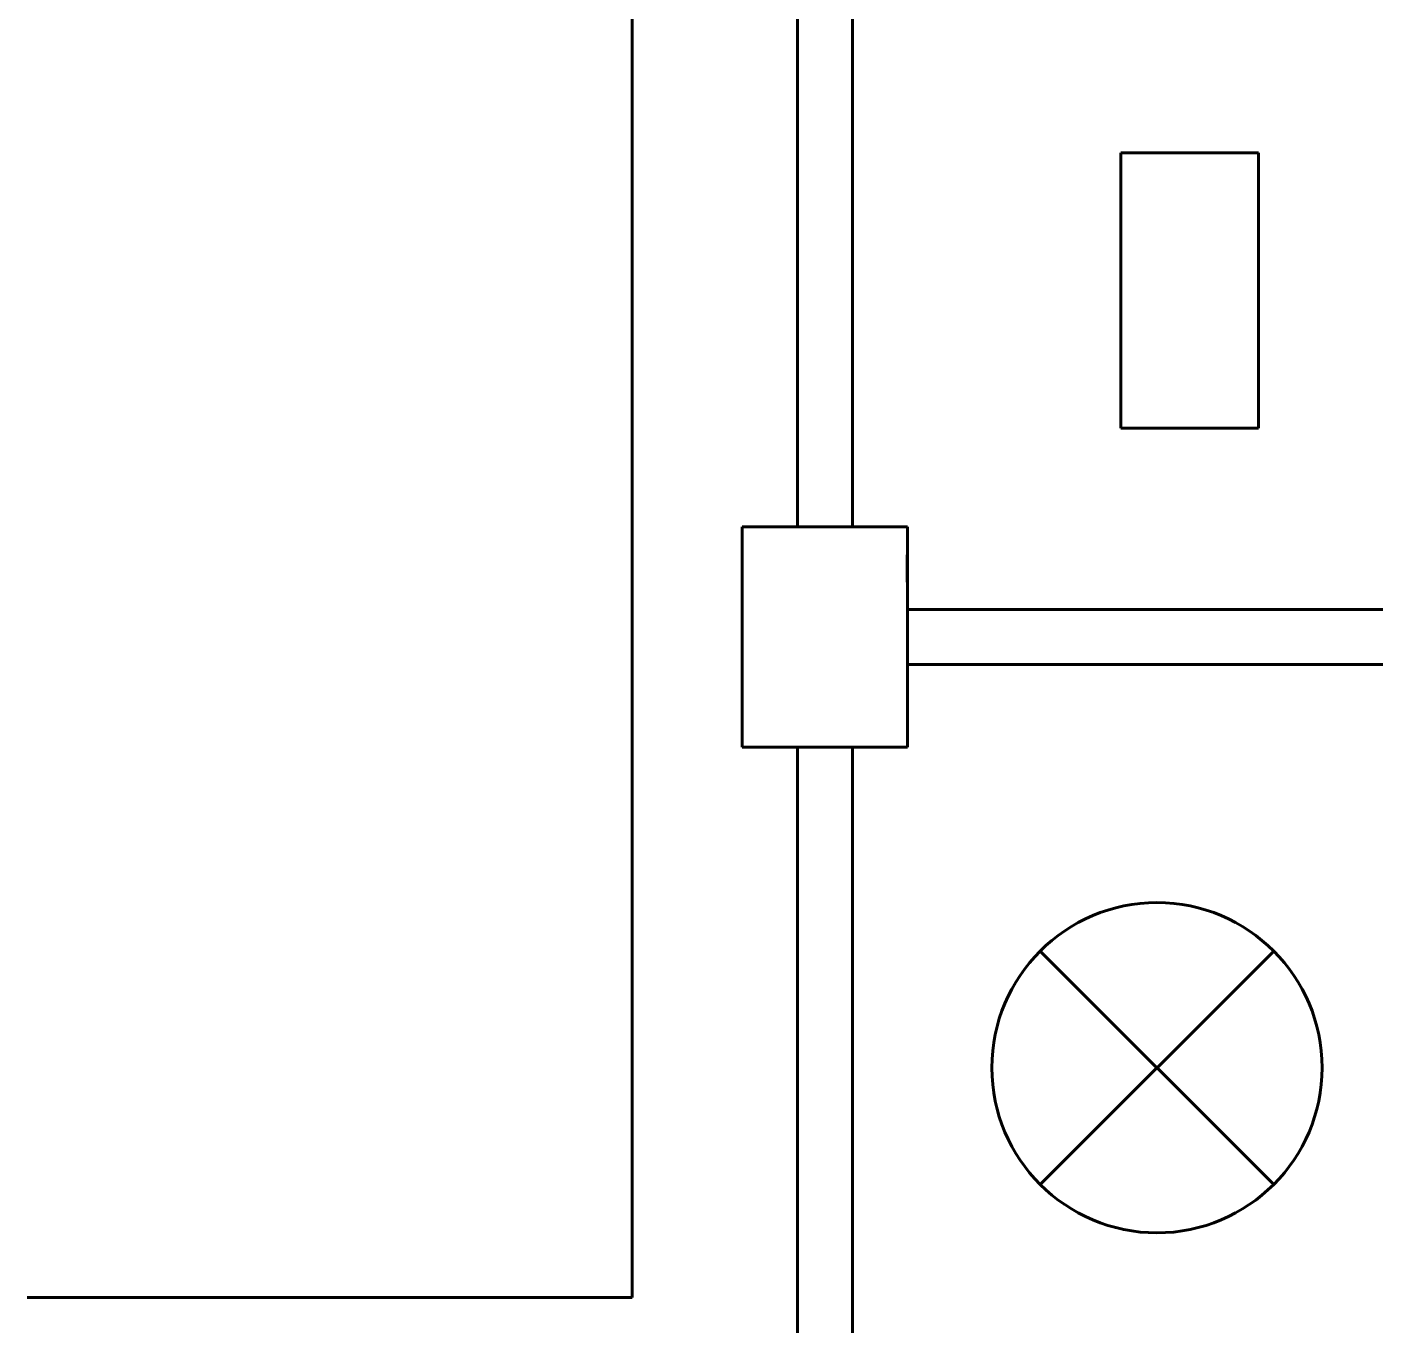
# Model space of a CAD drawing. Extents: x 0 to 297, y 0 to 292.
# Drawn here: x 218.34 to 230.59, y 110.04 to 121.83 of the extents above; entities that cross this region are included whole.
import ezdxf

# ---------------------------------------------------------------- set-up
doc = ezdxf.new("R2010")
doc.units = 0
doc.header["$MEASUREMENT"] = 0
doc.linetypes.add('K5LT_BASIC', pattern=[0])
doc.layers.add('Системный слой', color=7, linetype='Continuous')

# ---------------------------------------------------------------- blocks, each defined once
blk = doc.blocks.new('*U')
at = {"layer": 'Системный слой', "linetype": 'K5LT_BASIC', "lineweight": 60}
for p, q in [((229.528, 120.685), (228.278, 120.685)), ((228.278, 120.685), (228.278, 118.185)), ((229.528, 118.185), (229.528, 120.685)), ((228.278, 118.185), (229.528, 118.185)), ((226.338, 117.286), (224.838, 117.286)), ((224.838, 117.286), (224.838, 115.286)), ((226.338, 115.286), (226.338, 117.286)), ((224.838, 115.286), (226.338, 115.286))]:
    blk.add_line(p, q, dxfattribs=at)

msp = doc.modelspace()

# ---------------------------------------------------------------- linework, layer by layer
at = {"layer": 'Системный слой', "linetype": 'K5LT_BASIC', "lineweight": 60}
for p, q in [((223.838, 184.786), (223.838, 115.286)), ((225.338, 117.286), (225.338, 122.786)), ((225.838, 122.786), (225.838, 117.286)), ((224.838, 117.286), (226.338, 117.286)), ((224.838, 117.286), (224.838, 115.286)), ((224.838, 115.286), (224.838, 117.286)), ((224.838, 117.286), (226.338, 117.286)), ((226.338, 117.286), (225.338, 117.286)), ((226.337, 116.786), (226.338, 117.286)), ((226.338, 117.286), (226.338, 115.286)), ((226.338, 115.286), (226.338, 117.286)), ((226.338, 115.286), (226.338, 117.286)), ((226.337, 116.536), (240.337, 116.536)), ((226.338, 116.536), (226.338, 115.786)), ((226.337, 116.036), (240.337, 116.036)), ((223.838, 115.286), (223.838, 110.286)), ((226.338, 115.286), (224.838, 115.286)), ((224.838, 115.286), (226.338, 115.286)), ((225.338, 109.786), (225.338, 115.286)), ((225.838, 115.286), (225.838, 109.786)), ((229.667, 111.312), (227.545, 113.433)), ((229.667, 113.433), (227.545, 111.312)), ((218.338, 110.286), (223.838, 110.286))]:
    msp.add_line(p, q, dxfattribs=at)
msp.add_circle((228.606, 112.373), 1.5, dxfattribs=at)

# ---------------------------------------------------------------- block references
at = {"layer": 'Системный слой'}
msp.add_blockref('*U', (0, 0), dxfattribs=at)
msp.add_blockref('*U', (0, 0), dxfattribs=at)
msp.add_blockref('*U', (0, 0), dxfattribs=at)
msp.add_blockref('*U', (0, 0), dxfattribs=at)
msp.add_blockref('*U', (0, 0), dxfattribs=at)
msp.add_blockref('*U', (0, 0), dxfattribs=at)
msp.add_blockref('*U', (0, 0), dxfattribs=at)
msp.add_blockref('*U', (0, 0), dxfattribs=at)
msp.add_blockref('*U', (0, 0), dxfattribs=at)
msp.add_blockref('*U', (0, 0), dxfattribs=at)
msp.add_blockref('*U', (0, 0), dxfattribs=at)
msp.add_blockref('*U', (0, 0), dxfattribs=at)
msp.add_blockref('*U', (0, 0), dxfattribs=at)
msp.add_blockref('*U', (0, 0), dxfattribs=at)
msp.add_blockref('*U', (0, 0), dxfattribs=at)
msp.add_blockref('*U', (0, 0), dxfattribs=at)
msp.add_blockref('*U', (0, 0), dxfattribs=at)
msp.add_blockref('*U', (0, 0), dxfattribs=at)
msp.add_blockref('*U', (0, 0), dxfattribs=at)
msp.add_blockref('*U', (0, 0), dxfattribs=at)
msp.add_blockref('*U', (0, 0), dxfattribs=at)
msp.add_blockref('*U', (0, 0), dxfattribs=at)
msp.add_blockref('*U', (0, 0), dxfattribs=at)
msp.add_blockref('*U', (0, 0), dxfattribs=at)
msp.add_blockref('*U', (0, 0), dxfattribs=at)
msp.add_blockref('*U', (0, 0), dxfattribs=at)
msp.add_blockref('*U', (0, 0), dxfattribs=at)
msp.add_blockref('*U', (0, 0), dxfattribs=at)
msp.add_blockref('*U', (0, 0), dxfattribs=at)
msp.add_blockref('*U', (0, 0), dxfattribs=at)
msp.add_blockref('*U', (0, 0), dxfattribs=at)
msp.add_blockref('*U', (0, 0), dxfattribs=at)
msp.add_blockref('*U', (0, 0), dxfattribs=at)
msp.add_blockref('*U', (0, 0), dxfattribs=at)
msp.add_blockref('*U', (0, 0), dxfattribs=at)
msp.add_blockref('*U', (0, 0), dxfattribs=at)
msp.add_blockref('*U', (0, 0), dxfattribs=at)
msp.add_blockref('*U', (0, 0), dxfattribs=at)
msp.add_blockref('*U', (0, 0), dxfattribs=at)
msp.add_blockref('*U', (0, 0), dxfattribs=at)
msp.add_blockref('*U', (0, 0), dxfattribs=at)
msp.add_blockref('*U', (0, 0), dxfattribs=at)
msp.add_blockref('*U', (0, 0), dxfattribs=at)
msp.add_blockref('*U', (0, 0), dxfattribs=at)
msp.add_blockref('*U', (0, 0), dxfattribs=at)
msp.add_blockref('*U', (0, 0), dxfattribs=at)
msp.add_blockref('*U', (0, 0), dxfattribs=at)
msp.add_blockref('*U', (0, 0), dxfattribs=at)
msp.add_blockref('*U', (0, 0), dxfattribs=at)
msp.add_blockref('*U', (0, 0), dxfattribs=at)
msp.add_blockref('*U', (0, 0), dxfattribs=at)
msp.add_blockref('*U', (0, 0), dxfattribs=at)
msp.add_blockref('*U', (0, 0), dxfattribs=at)
msp.add_blockref('*U', (0, 0), dxfattribs=at)
msp.add_blockref('*U', (0, 0), dxfattribs=at)
msp.add_blockref('*U', (0, 0), dxfattribs=at)
msp.add_blockref('*U', (0, 0), dxfattribs=at)
msp.add_blockref('*U', (0, 0), dxfattribs=at)
msp.add_blockref('*U', (0, 0), dxfattribs=at)
msp.add_blockref('*U', (0, 0), dxfattribs=at)
msp.add_blockref('*U', (0, 0), dxfattribs=at)
msp.add_blockref('*U', (0, 0), dxfattribs=at)
msp.add_blockref('*U', (0, 0), dxfattribs=at)
msp.add_blockref('*U', (0, 0), dxfattribs=at)
msp.add_blockref('*U', (0, 0), dxfattribs=at)
msp.add_blockref('*U', (0, 0), dxfattribs=at)
msp.add_blockref('*U', (0, 0), dxfattribs=at)
msp.add_blockref('*U', (0, 0), dxfattribs=at)
msp.add_blockref('*U', (0, 0), dxfattribs=at)
msp.add_blockref('*U', (0, 0), dxfattribs=at)
msp.add_blockref('*U', (0, 0), dxfattribs=at)
msp.add_blockref('*U', (0, 0), dxfattribs=at)
msp.add_blockref('*U', (0, 0), dxfattribs=at)
msp.add_blockref('*U', (0, 0), dxfattribs=at)
msp.add_blockref('*U', (0, 0), dxfattribs=at)
msp.add_blockref('*U', (0, 0), dxfattribs=at)
msp.add_blockref('*U', (0, 0), dxfattribs=at)
msp.add_blockref('*U', (0, 0), dxfattribs=at)
msp.add_blockref('*U', (0, 0), dxfattribs=at)
msp.add_blockref('*U', (0, 0), dxfattribs=at)
msp.add_blockref('*U', (0, 0), dxfattribs=at)
msp.add_blockref('*U', (0, 0), dxfattribs=at)
msp.add_blockref('*U', (0, 0), dxfattribs=at)
msp.add_blockref('*U', (0, 0), dxfattribs=at)
msp.add_blockref('*U', (0, 0), dxfattribs=at)
msp.add_blockref('*U', (0, 0), dxfattribs=at)
msp.add_blockref('*U', (0, 0), dxfattribs=at)
msp.add_blockref('*U', (0, 0), dxfattribs=at)
msp.add_blockref('*U', (0, 0), dxfattribs=at)
msp.add_blockref('*U', (0, 0), dxfattribs=at)
msp.add_blockref('*U', (0, 0), dxfattribs=at)
msp.add_blockref('*U', (0, 0), dxfattribs=at)
msp.add_blockref('*U', (0, 0), dxfattribs=at)
msp.add_blockref('*U', (0, 0), dxfattribs=at)
msp.add_blockref('*U', (0, 0), dxfattribs=at)
msp.add_blockref('*U', (0, 0), dxfattribs=at)
msp.add_blockref('*U', (0, 0), dxfattribs=at)
msp.add_blockref('*U', (0, 0), dxfattribs=at)
msp.add_blockref('*U', (0, 0), dxfattribs=at)
msp.add_blockref('*U', (0, 0), dxfattribs=at)
msp.add_blockref('*U', (0, 0), dxfattribs=at)
msp.add_blockref('*U', (0, 0), dxfattribs=at)
msp.add_blockref('*U', (0, 0), dxfattribs=at)
msp.add_blockref('*U', (0, 0), dxfattribs=at)
msp.add_blockref('*U', (0, 0), dxfattribs=at)
msp.add_blockref('*U', (0, 0), dxfattribs=at)
msp.add_blockref('*U', (0, 0), dxfattribs=at)
msp.add_blockref('*U', (0, 0), dxfattribs=at)
msp.add_blockref('*U', (0, 0), dxfattribs=at)
msp.add_blockref('*U', (0, 0), dxfattribs=at)
msp.add_blockref('*U', (0, 0), dxfattribs=at)
msp.add_blockref('*U', (0, 0), dxfattribs=at)
msp.add_blockref('*U', (0, 0), dxfattribs=at)
msp.add_blockref('*U', (0, 0), dxfattribs=at)
msp.add_blockref('*U', (0, 0), dxfattribs=at)
msp.add_blockref('*U', (0, 0), dxfattribs=at)
msp.add_blockref('*U', (0, 0), dxfattribs=at)
msp.add_blockref('*U', (0, 0), dxfattribs=at)
msp.add_blockref('*U', (0, 0), dxfattribs=at)
msp.add_blockref('*U', (0, 0), dxfattribs=at)
msp.add_blockref('*U', (0, 0), dxfattribs=at)
msp.add_blockref('*U', (0, 0), dxfattribs=at)
msp.add_blockref('*U', (0, 0), dxfattribs=at)
msp.add_blockref('*U', (0, 0), dxfattribs=at)
msp.add_blockref('*U', (0, 0), dxfattribs=at)
msp.add_blockref('*U', (0, 0), dxfattribs=at)
msp.add_blockref('*U', (0, 0), dxfattribs=at)
msp.add_blockref('*U', (0, 0), dxfattribs=at)
msp.add_blockref('*U', (0, 0), dxfattribs=at)
msp.add_blockref('*U', (0, 0), dxfattribs=at)
msp.add_blockref('*U', (0, 0), dxfattribs=at)
msp.add_blockref('*U', (0, 0), dxfattribs=at)
msp.add_blockref('*U', (0, 0), dxfattribs=at)
msp.add_blockref('*U', (0, 0), dxfattribs=at)
msp.add_blockref('*U', (0, 0), dxfattribs=at)
msp.add_blockref('*U', (0, 0), dxfattribs=at)
msp.add_blockref('*U', (0, 0), dxfattribs=at)
msp.add_blockref('*U', (0, 0), dxfattribs=at)
msp.add_blockref('*U', (0, 0), dxfattribs=at)
msp.add_blockref('*U', (0, 0), dxfattribs=at)
msp.add_blockref('*U', (0, 0), dxfattribs=at)
msp.add_blockref('*U', (0, 0), dxfattribs=at)
msp.add_blockref('*U', (0, 0), dxfattribs=at)
msp.add_blockref('*U', (0, 0), dxfattribs=at)
msp.add_blockref('*U', (0, 0), dxfattribs=at)
msp.add_blockref('*U', (0, 0), dxfattribs=at)
msp.add_blockref('*U', (0, 0), dxfattribs=at)
msp.add_blockref('*U', (0, 0), dxfattribs=at)
msp.add_blockref('*U', (0, 0), dxfattribs=at)
msp.add_blockref('*U', (0, 0), dxfattribs=at)
msp.add_blockref('*U', (0, 0), dxfattribs=at)
msp.add_blockref('*U', (0, 0), dxfattribs=at)
msp.add_blockref('*U', (0, 0), dxfattribs=at)
msp.add_blockref('*U', (0, 0), dxfattribs=at)
msp.add_blockref('*U', (0, 0), dxfattribs=at)
msp.add_blockref('*U', (0, 0), dxfattribs=at)
msp.add_blockref('*U', (0, 0), dxfattribs=at)
msp.add_blockref('*U', (0, 0), dxfattribs=at)
msp.add_blockref('*U', (0, 0), dxfattribs=at)
msp.add_blockref('*U', (0, 0), dxfattribs=at)
msp.add_blockref('*U', (0, 0), dxfattribs=at)
msp.add_blockref('*U', (0, 0), dxfattribs=at)
msp.add_blockref('*U', (0, 0), dxfattribs=at)
msp.add_blockref('*U', (0, 0), dxfattribs=at)
msp.add_blockref('*U', (0, 0), dxfattribs=at)
msp.add_blockref('*U', (0, 0), dxfattribs=at)
msp.add_blockref('*U', (0, 0), dxfattribs=at)
msp.add_blockref('*U', (0, 0), dxfattribs=at)
msp.add_blockref('*U', (0, 0), dxfattribs=at)
msp.add_blockref('*U', (0, 0), dxfattribs=at)
msp.add_blockref('*U', (0, 0), dxfattribs=at)
msp.add_blockref('*U', (0, 0), dxfattribs=at)
msp.add_blockref('*U', (0, 0), dxfattribs=at)
msp.add_blockref('*U', (0, 0), dxfattribs=at)
msp.add_blockref('*U', (0, 0), dxfattribs=at)
msp.add_blockref('*U', (0, 0), dxfattribs=at)
msp.add_blockref('*U', (0, 0), dxfattribs=at)
msp.add_blockref('*U', (0, 0), dxfattribs=at)
msp.add_blockref('*U', (0, 0), dxfattribs=at)
msp.add_blockref('*U', (0, 0), dxfattribs=at)
msp.add_blockref('*U', (0, 0), dxfattribs=at)
msp.add_blockref('*U', (0, 0), dxfattribs=at)
msp.add_blockref('*U', (0, 0), dxfattribs=at)
msp.add_blockref('*U', (0, 0), dxfattribs=at)
msp.add_blockref('*U', (0, 0), dxfattribs=at)
msp.add_blockref('*U', (0, 0), dxfattribs=at)
msp.add_blockref('*U', (0, 0), dxfattribs=at)
msp.add_blockref('*U', (0, 0), dxfattribs=at)
msp.add_blockref('*U', (0, 0), dxfattribs=at)
msp.add_blockref('*U', (0, 0), dxfattribs=at)
msp.add_blockref('*U', (0, 0), dxfattribs=at)
msp.add_blockref('*U', (0, 0), dxfattribs=at)
msp.add_blockref('*U', (0, 0), dxfattribs=at)
msp.add_blockref('*U', (0, 0), dxfattribs=at)
msp.add_blockref('*U', (0, 0), dxfattribs=at)
msp.add_blockref('*U', (0, 0), dxfattribs=at)
msp.add_blockref('*U', (0, 0), dxfattribs=at)
msp.add_blockref('*U', (0, 0), dxfattribs=at)
msp.add_blockref('*U', (0, 0), dxfattribs=at)
msp.add_blockref('*U', (0, 0), dxfattribs=at)
msp.add_blockref('*U', (0, 0), dxfattribs=at)
msp.add_blockref('*U', (0, 0), dxfattribs=at)
msp.add_blockref('*U', (0, 0), dxfattribs=at)
msp.add_blockref('*U', (0, 0), dxfattribs=at)
msp.add_blockref('*U', (0, 0), dxfattribs=at)
msp.add_blockref('*U', (0, 0), dxfattribs=at)
msp.add_blockref('*U', (0, 0), dxfattribs=at)
msp.add_blockref('*U', (0, 0), dxfattribs=at)
msp.add_blockref('*U', (0, 0), dxfattribs=at)
msp.add_blockref('*U', (0, 0), dxfattribs=at)
msp.add_blockref('*U', (0, 0), dxfattribs=at)
msp.add_blockref('*U', (0, 0), dxfattribs=at)
msp.add_blockref('*U', (0, 0), dxfattribs=at)
msp.add_blockref('*U', (0, 0), dxfattribs=at)
msp.add_blockref('*U', (0, 0), dxfattribs=at)
msp.add_blockref('*U', (0, 0), dxfattribs=at)
msp.add_blockref('*U', (0, 0), dxfattribs=at)
msp.add_blockref('*U', (0, 0), dxfattribs=at)
msp.add_blockref('*U', (0, 0), dxfattribs=at)
msp.add_blockref('*U', (0, 0), dxfattribs=at)
msp.add_blockref('*U', (0, 0), dxfattribs=at)
msp.add_blockref('*U', (0, 0), dxfattribs=at)
msp.add_blockref('*U', (0, 0), dxfattribs=at)
msp.add_blockref('*U', (0, 0), dxfattribs=at)
msp.add_blockref('*U', (0, 0), dxfattribs=at)
msp.add_blockref('*U', (0, 0), dxfattribs=at)
msp.add_blockref('*U', (0, 0), dxfattribs=at)
msp.add_blockref('*U', (0, 0), dxfattribs=at)
msp.add_blockref('*U', (0, 0), dxfattribs=at)
msp.add_blockref('*U', (0, 0), dxfattribs=at)
msp.add_blockref('*U', (0, 0), dxfattribs=at)
msp.add_blockref('*U', (0, 0), dxfattribs=at)
msp.add_blockref('*U', (0, 0), dxfattribs=at)
msp.add_blockref('*U', (0, 0), dxfattribs=at)
msp.add_blockref('*U', (0, 0), dxfattribs=at)
msp.add_blockref('*U', (0, 0), dxfattribs=at)
msp.add_blockref('*U', (0, 0), dxfattribs=at)
msp.add_blockref('*U', (0, 0), dxfattribs=at)
msp.add_blockref('*U', (0, 0), dxfattribs=at)
msp.add_blockref('*U', (0, 0), dxfattribs=at)
msp.add_blockref('*U', (0, 0), dxfattribs=at)
msp.add_blockref('*U', (0, 0), dxfattribs=at)
msp.add_blockref('*U', (0, 0), dxfattribs=at)
msp.add_blockref('*U', (0, 0), dxfattribs=at)
msp.add_blockref('*U', (0, 0), dxfattribs=at)
msp.add_blockref('*U', (0, 0), dxfattribs=at)
msp.add_blockref('*U', (0, 0), dxfattribs=at)
msp.add_blockref('*U', (0, 0), dxfattribs=at)
msp.add_blockref('*U', (0, 0), dxfattribs=at)
msp.add_blockref('*U', (0, 0), dxfattribs=at)
msp.add_blockref('*U', (0, 0), dxfattribs=at)
msp.add_blockref('*U', (0, 0), dxfattribs=at)
msp.add_blockref('*U', (0, 0), dxfattribs=at)
msp.add_blockref('*U', (0, 0), dxfattribs=at)
msp.add_blockref('*U', (0, 0), dxfattribs=at)
msp.add_blockref('*U', (0, 0), dxfattribs=at)
msp.add_blockref('*U', (0, 0), dxfattribs=at)
msp.add_blockref('*U', (0, 0), dxfattribs=at)
msp.add_blockref('*U', (0, 0), dxfattribs=at)
msp.add_blockref('*U', (0, 0), dxfattribs=at)
msp.add_blockref('*U', (0, 0), dxfattribs=at)
msp.add_blockref('*U', (0, 0), dxfattribs=at)
msp.add_blockref('*U', (0, 0), dxfattribs=at)
msp.add_blockref('*U', (0, 0), dxfattribs=at)
msp.add_blockref('*U', (0, 0), dxfattribs=at)
msp.add_blockref('*U', (0, 0), dxfattribs=at)
msp.add_blockref('*U', (0, 0), dxfattribs=at)
msp.add_blockref('*U', (0, 0), dxfattribs=at)
msp.add_blockref('*U', (0, 0), dxfattribs=at)
msp.add_blockref('*U', (0, 0), dxfattribs=at)
msp.add_blockref('*U', (0, 0), dxfattribs=at)
msp.add_blockref('*U', (0, 0), dxfattribs=at)
msp.add_blockref('*U', (0, 0), dxfattribs=at)
msp.add_blockref('*U', (0, 0), dxfattribs=at)
msp.add_blockref('*U', (0, 0), dxfattribs=at)
msp.add_blockref('*U', (0, 0), dxfattribs=at)
msp.add_blockref('*U', (0, 0), dxfattribs=at)
msp.add_blockref('*U', (0, 0), dxfattribs=at)
msp.add_blockref('*U', (0, 0), dxfattribs=at)
msp.add_blockref('*U', (0, 0), dxfattribs=at)
msp.add_blockref('*U', (0, 0), dxfattribs=at)
msp.add_blockref('*U', (0, 0), dxfattribs=at)
msp.add_blockref('*U', (0, 0), dxfattribs=at)
msp.add_blockref('*U', (0, 0), dxfattribs=at)
msp.add_blockref('*U', (0, 0), dxfattribs=at)
msp.add_blockref('*U', (0, 0), dxfattribs=at)
msp.add_blockref('*U', (0, 0), dxfattribs=at)
msp.add_blockref('*U', (0, 0), dxfattribs=at)
msp.add_blockref('*U', (0, 0), dxfattribs=at)
msp.add_blockref('*U', (0, 0), dxfattribs=at)
msp.add_blockref('*U', (0, 0), dxfattribs=at)
msp.add_blockref('*U', (0, 0), dxfattribs=at)
msp.add_blockref('*U', (0, 0), dxfattribs=at)
msp.add_blockref('*U', (0, 0), dxfattribs=at)
msp.add_blockref('*U', (0, 0), dxfattribs=at)
msp.add_blockref('*U', (0, 0), dxfattribs=at)
msp.add_blockref('*U', (0, 0), dxfattribs=at)
msp.add_blockref('*U', (0, 0), dxfattribs=at)
msp.add_blockref('*U', (0, 0), dxfattribs=at)
msp.add_blockref('*U', (0, 0), dxfattribs=at)
msp.add_blockref('*U', (0, 0), dxfattribs=at)
msp.add_blockref('*U', (0, 0), dxfattribs=at)
msp.add_blockref('*U', (0, 0), dxfattribs=at)
msp.add_blockref('*U', (0, 0), dxfattribs=at)
msp.add_blockref('*U', (0, 0), dxfattribs=at)
msp.add_blockref('*U', (0, 0), dxfattribs=at)
msp.add_blockref('*U', (0, 0), dxfattribs=at)
msp.add_blockref('*U', (0, 0), dxfattribs=at)
msp.add_blockref('*U', (0, 0), dxfattribs=at)
msp.add_blockref('*U', (0, 0), dxfattribs=at)
msp.add_blockref('*U', (0, 0), dxfattribs=at)
msp.add_blockref('*U', (0, 0), dxfattribs=at)
msp.add_blockref('*U', (0, 0), dxfattribs=at)
msp.add_blockref('*U', (0, 0), dxfattribs=at)
msp.add_blockref('*U', (0, 0), dxfattribs=at)
msp.add_blockref('*U', (0, 0), dxfattribs=at)
msp.add_blockref('*U', (0, 0), dxfattribs=at)
msp.add_blockref('*U', (0, 0), dxfattribs=at)
msp.add_blockref('*U', (0, 0), dxfattribs=at)
msp.add_blockref('*U', (0, 0), dxfattribs=at)
msp.add_blockref('*U', (0, 0), dxfattribs=at)
msp.add_blockref('*U', (0, 0), dxfattribs=at)
msp.add_blockref('*U', (0, 0), dxfattribs=at)
msp.add_blockref('*U', (0, 0), dxfattribs=at)
msp.add_blockref('*U', (0, 0), dxfattribs=at)
msp.add_blockref('*U', (0, 0), dxfattribs=at)
msp.add_blockref('*U', (0, 0), dxfattribs=at)
msp.add_blockref('*U', (0, 0), dxfattribs=at)
msp.add_blockref('*U', (0, 0), dxfattribs=at)
msp.add_blockref('*U', (0, 0), dxfattribs=at)
msp.add_blockref('*U', (0, 0), dxfattribs=at)
msp.add_blockref('*U', (0, 0), dxfattribs=at)
msp.add_blockref('*U', (0, 0), dxfattribs=at)
msp.add_blockref('*U', (0, 0), dxfattribs=at)
msp.add_blockref('*U', (0, 0), dxfattribs=at)
msp.add_blockref('*U', (0, 0), dxfattribs=at)
msp.add_blockref('*U', (0, 0), dxfattribs=at)
msp.add_blockref('*U', (0, 0), dxfattribs=at)
msp.add_blockref('*U', (0, 0), dxfattribs=at)
msp.add_blockref('*U', (0, 0), dxfattribs=at)
msp.add_blockref('*U', (0, 0), dxfattribs=at)
msp.add_blockref('*U', (0, 0), dxfattribs=at)
msp.add_blockref('*U', (0, 0), dxfattribs=at)
msp.add_blockref('*U', (0, 0), dxfattribs=at)
msp.add_blockref('*U', (0, 0), dxfattribs=at)
msp.add_blockref('*U', (0, 0), dxfattribs=at)
msp.add_blockref('*U', (0, 0), dxfattribs=at)
msp.add_blockref('*U', (0, 0), dxfattribs=at)
msp.add_blockref('*U', (0, 0), dxfattribs=at)
msp.add_blockref('*U', (0, 0), dxfattribs=at)
msp.add_blockref('*U', (0, 0), dxfattribs=at)
msp.add_blockref('*U', (0, 0), dxfattribs=at)
msp.add_blockref('*U', (0, 0), dxfattribs=at)
msp.add_blockref('*U', (0, 0), dxfattribs=at)
msp.add_blockref('*U', (0, 0), dxfattribs=at)
msp.add_blockref('*U', (0, 0), dxfattribs=at)
msp.add_blockref('*U', (0, 0), dxfattribs=at)
msp.add_blockref('*U', (0, 0), dxfattribs=at)
msp.add_blockref('*U', (0, 0), dxfattribs=at)
msp.add_blockref('*U', (0, 0), dxfattribs=at)
msp.add_blockref('*U', (0, 0), dxfattribs=at)
msp.add_blockref('*U', (0, 0), dxfattribs=at)
msp.add_blockref('*U', (0, 0), dxfattribs=at)
msp.add_blockref('*U', (0, 0), dxfattribs=at)
msp.add_blockref('*U', (0, 0), dxfattribs=at)
msp.add_blockref('*U', (0, 0), dxfattribs=at)
msp.add_blockref('*U', (0, 0), dxfattribs=at)
msp.add_blockref('*U', (0, 0), dxfattribs=at)
msp.add_blockref('*U', (0, 0), dxfattribs=at)
msp.add_blockref('*U', (0, 0), dxfattribs=at)
msp.add_blockref('*U', (0, 0), dxfattribs=at)
msp.add_blockref('*U', (0, 0), dxfattribs=at)
msp.add_blockref('*U', (0, 0), dxfattribs=at)
msp.add_blockref('*U', (0, 0), dxfattribs=at)
msp.add_blockref('*U', (0, 0), dxfattribs=at)
msp.add_blockref('*U', (0, 0), dxfattribs=at)
msp.add_blockref('*U', (0, 0), dxfattribs=at)
msp.add_blockref('*U', (0, 0), dxfattribs=at)
msp.add_blockref('*U', (0, 0), dxfattribs=at)
msp.add_blockref('*U', (0, 0), dxfattribs=at)
msp.add_blockref('*U', (0, 0), dxfattribs=at)
msp.add_blockref('*U', (0, 0), dxfattribs=at)
msp.add_blockref('*U', (0, 0), dxfattribs=at)
msp.add_blockref('*U', (0, 0), dxfattribs=at)
msp.add_blockref('*U', (0, 0), dxfattribs=at)
msp.add_blockref('*U', (0, 0), dxfattribs=at)
msp.add_blockref('*U', (0, 0), dxfattribs=at)
msp.add_blockref('*U', (0, 0), dxfattribs=at)
msp.add_blockref('*U', (0, 0), dxfattribs=at)
msp.add_blockref('*U', (0, 0), dxfattribs=at)
msp.add_blockref('*U', (0, 0), dxfattribs=at)
msp.add_blockref('*U', (0, 0), dxfattribs=at)
msp.add_blockref('*U', (0, 0), dxfattribs=at)
msp.add_blockref('*U', (0, 0), dxfattribs=at)
msp.add_blockref('*U', (0, 0), dxfattribs=at)
msp.add_blockref('*U', (0, 0), dxfattribs=at)
msp.add_blockref('*U', (0, 0), dxfattribs=at)
msp.add_blockref('*U', (0, 0), dxfattribs=at)
msp.add_blockref('*U', (0, 0), dxfattribs=at)
msp.add_blockref('*U', (0, 0), dxfattribs=at)
msp.add_blockref('*U', (0, 0), dxfattribs=at)
msp.add_blockref('*U', (0, 0), dxfattribs=at)
msp.add_blockref('*U', (0, 0), dxfattribs=at)
msp.add_blockref('*U', (0, 0), dxfattribs=at)
msp.add_blockref('*U', (0, 0), dxfattribs=at)
msp.add_blockref('*U', (0, 0), dxfattribs=at)
msp.add_blockref('*U', (0, 0), dxfattribs=at)
msp.add_blockref('*U', (0, 0), dxfattribs=at)
msp.add_blockref('*U', (0, 0), dxfattribs=at)
msp.add_blockref('*U', (0, 0), dxfattribs=at)
msp.add_blockref('*U', (0, 0), dxfattribs=at)
msp.add_blockref('*U', (0, 0), dxfattribs=at)
msp.add_blockref('*U', (0, 0), dxfattribs=at)
msp.add_blockref('*U', (0, 0), dxfattribs=at)
msp.add_blockref('*U', (0, 0), dxfattribs=at)
msp.add_blockref('*U', (0, 0), dxfattribs=at)
msp.add_blockref('*U', (0, 0), dxfattribs=at)
msp.add_blockref('*U', (0, 0), dxfattribs=at)
msp.add_blockref('*U', (0, 0), dxfattribs=at)
msp.add_blockref('*U', (0, 0), dxfattribs=at)
msp.add_blockref('*U', (0, 0), dxfattribs=at)

doc.saveas('drawing.dxf')
